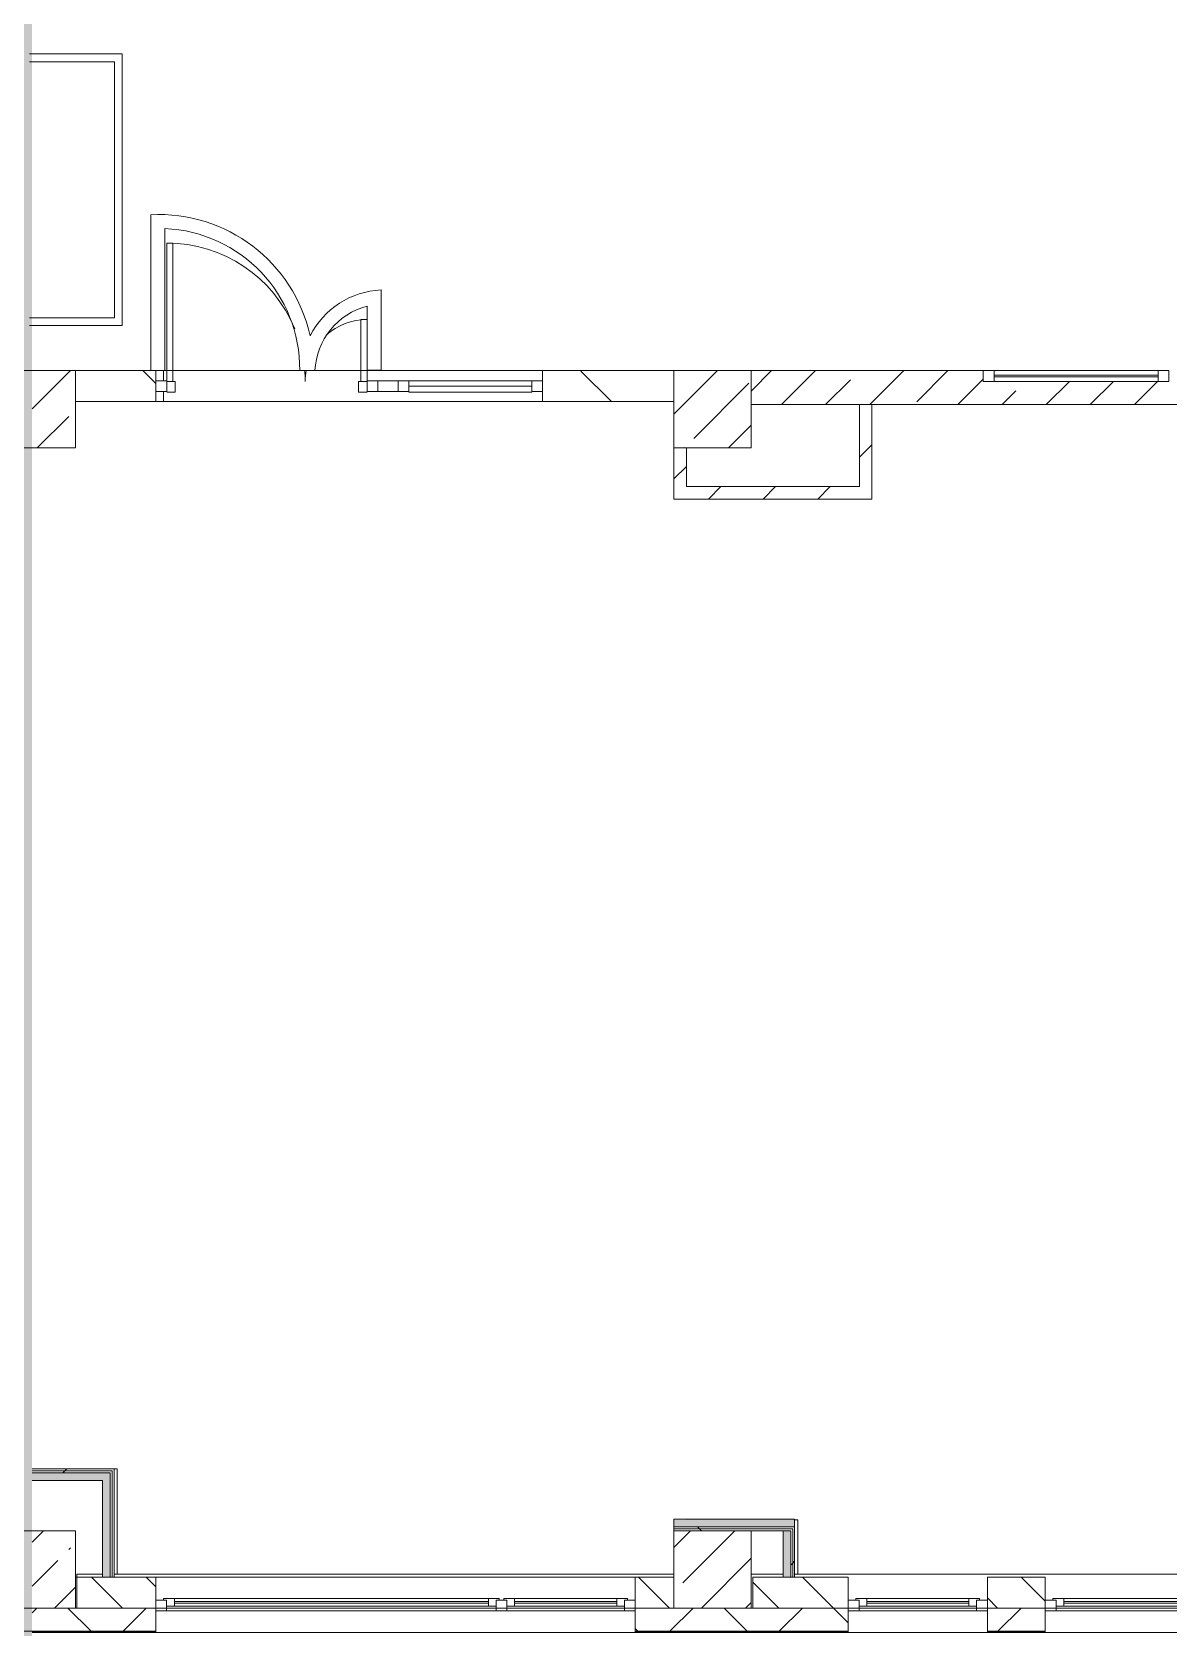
# Model space of a CAD drawing. Header units: millimetres. Extents: x -2766 to 205613, y -8553 to 29000.
# Drawn here: x 117363 to 124713, y -280 to 10089 of the extents above; entities that cross this region are included whole.
import ezdxf

# ---------------------------------------------------------------- set-up
doc = ezdxf.new("R2010")
doc.units = ezdxf.units.MM
doc.layers.add('A-DETL-GENF-3', color=7, linetype='Continuous', lineweight=9, true_color=0xc0c0c0, transparency=0.4)
for name, color, linetype, lineweight, true_color in [('A-DETL-GENF-4', 7, 'Continuous', 5, 0xaaaaaa), ('A-DOOR-2', 7, 'Continuous', 5, 0xaaaaaa), ('A-FLOR-2', 7, 'Continuous', 5, 0xaaaaaa), ('I-WALL-1', 7, 'Continuous', 9, 0xe7e7e7), ('I-WALL-2', 7, 'Continuous', 5, 0xe7e7e7), ('S-COLS-1', 7, 'Continuous', 5, 0x737373)]:
    doc.layers.add(name, color=color, linetype=linetype, lineweight=lineweight, true_color=true_color)
for name, color, linetype, lineweight in [('A-GLAZ-2', 7, 'Continuous', 5), ('A-GLAZ-CURT-3', 7, 'Continuous', 5), ('A-GLAZ-CWMG-3', 7, 'Continuous', 5), ('A-WALL', 7, 'Continuous', 9), ('A-WALL-3', 7, 'Continuous', 5), ('I-WALL-3', 7, 'Continuous', 5), ('S-COLS-2', 7, 'Continuous', 5)]:
    doc.layers.add(name, color=color, linetype=linetype, lineweight=lineweight)
pattern_1 = [(45, (78602.98, 0), (-176.7767, 176.7767), [])]
pattern_2 = [(135, (78602.98, 0), (-176.7767, -176.7767), [])]
pattern_3 = [(45, (78603, 0), (-530.33, 530.33), []), (135, (78603, 0), (-530.33, -530.33), [])]

# ---------------------------------------------------------------- blocks, each defined once
blk = doc.blocks.new('BSC_Колонна _Прямоугольная - 500х500-23286270-2_2_1_птичка')
at = {"layer": 'S-COLS-2'}
h = blk.add_hatch(dxfattribs=at)
h.set_pattern_fill('FP_106', color=256, style=0, pattern_type=2)
h.set_pattern_definition([(45, (-38790, -7650), (-285.123, 285.123), []), (45, (-38504.88, -7650), (-285.123, 285.123), [504.031, -100.806, 16.764, -84.042])])
h.paths.add_polyline_path([(-30, -250), (250, -250), (250, 250), (-30, 245), (-30, 50)])
at = {"layer": 'S-COLS-1'}
for p, q in [((-30, 250), (-250, 250)), ((-250, 250), (-250, -250)), ((-250, -250), (-30, -250))]:
    blk.add_line(p, q, dxfattribs=at)
at = {"layer": 'S-COLS-2'}
for p, q in [((250, 250), (-30, 250)), ((250, -250), (250, 250)), ((-30, -250), (250, -250))]:
    blk.add_line(p, q, dxfattribs=at)
blk = doc.blocks.new('BSC_Колонна _Прямоугольная - 500х500-V171-2_2_1_птичка')
at = {"layer": 'S-COLS-2'}
h = blk.add_hatch(dxfattribs=at)
h.set_pattern_fill('FP_107', color=256, style=0, pattern_type=2)
h.set_pattern_definition([(45, (-43160, -7650), (-285.123, 285.123), []), (45, (-42874.88, -7650), (-285.123, 285.123), [504.031, -100.806, 16.764, -84.042])])
h.paths.add_polyline_path([(250, -250), (250, 250), (-250, 250), (-250, -250)])
for p, q in [((250, 250), (-250, 250)), ((-250, 250), (-250, -250)), ((250, -250), (250, 250)), ((-250, -250), (250, -250))]:
    blk.add_line(p, q, dxfattribs=at)
blk = doc.blocks.new('BSC_Колонна _Прямоугольная - 500х500-V175-2_2_1_птичка')
at = {"layer": 'S-COLS-2'}
h = blk.add_hatch(dxfattribs=at)
h.set_pattern_fill('FP_111', color=256, style=0, pattern_type=2)
h.set_pattern_definition([(45, (-38790, -150), (-285.123, 285.123), []), (45, (-38504.88, -150), (-285.123, 285.123), [504.031, -100.806, 16.764, -84.042])])
h.paths.add_polyline_path([(250, -250), (250, 250), (-30, 250), (-30, -250)])
at = {"layer": 'S-COLS-1'}
for p, q in [((-30, 250), (-250, 250)), ((-250, 250), (-250, -250)), ((-250, -250), (-30, -250))]:
    blk.add_line(p, q, dxfattribs=at)
at = {"layer": 'S-COLS-2'}
for p, q in [((250, 250), (-30, 250)), ((250, -250), (250, 250)), ((-30, -250), (250, -250))]:
    blk.add_line(p, q, dxfattribs=at)
blk = doc.blocks.new('BSC_Колонна _Прямоугольная - 500х500-V176-2_2_1_птичка')
at = {"layer": 'S-COLS-2'}
h = blk.add_hatch(dxfattribs=at)
h.set_pattern_fill('FP_112', color=256, style=0, pattern_type=2)
h.set_pattern_definition([(45, (-43160, -150), (-285.123, 285.123), []), (45, (-42874.88, -150), (-285.123, 285.123), [504.031, -100.806, 16.764, -84.042])])
h.paths.add_polyline_path([(250, -250), (250, 250), (-250, 250), (-250, -250), (46, -250)])
for p, q in [((250, 250), (-250, 250)), ((-250, 250), (-250, -250)), ((250, -250), (250, 250)), ((-250, -250), (250, -250))]:
    blk.add_line(p, q, dxfattribs=at)
blk = doc.blocks.new('120_Окно_СКБ_2Ст - 120_Окно_СКБ_2Ст 3100х2500 _мал_ створка слева-2_-22446420-2_2_1_птичка')
at = {"layer": 'A-GLAZ-2'}
for p, q in [((-1550, -127), (-1550, -57)), ((-1550, -57), (-1480, -57)), ((1550, -57), (-1550, -57)), ((-1480, -57), (-1480, -127)), ((-720, -87), (-1480, -87)), ((-1480, -87), (-1480, -127)), ((-1430, -137), (-1430, -87)), ((-770, -137), (-770, -87)), ((-720, -127), (-720, -57)), ((-720, -57), (-650, -57)), ((-720, -127), (-720, -87)), ((-650, -57), (-650, -127)), ((1480, -87), (-650, -87)), ((-650, -87), (-650, -127)), ((-600, -137), (-600, -87)), ((1430, -137), (1430, -87)), ((1480, -127), (1480, -57)), ((1480, -57), (1550, -57)), ((1480, -127), (1480, -87)), ((1550, -57), (1550, -127)), ((-1480, -127), (-1550, -127)), ((-1550, -127), (-1500, -127)), ((-1480, -127), (-1500, -127)), ((-1500, -127), (-1500, -137)), ((-1500, -137), (-700, -137)), ((-700, -137), (-1500, -137)), ((-1430, -107), (-770, -107)), ((-770, -117), (-1430, -117)), ((-650, -127), (-720, -127)), ((-700, -127), (-720, -127)), ((-700, -127), (-670, -127)), ((-700, -137), (-700, -127)), ((-650, -127), (-670, -127)), ((-670, -127), (-670, -137)), ((-670, -137), (1500, -137)), ((1500, -137), (-670, -137)), ((-600, -107), (1430, -107)), ((1430, -117), (-600, -117)), ((1550, -127), (1480, -127)), ((1500, -127), (1480, -127)), ((1500, -127), (1550, -127)), ((1500, -137), (1500, -127))]:
    blk.add_line(p, q, dxfattribs=at)
blk = doc.blocks.new('120_Окно_СКБ_2Ст - 120_Окно_СКБ_2Ст 2100х2500 _мал створка СЛЕВА_-V197-2_2_1_птичка')
at = {"layer": 'A-GLAZ-2'}
for p, q in [((-1050, -127), (-1050, -57)), ((-1050, -57), (-980, -57)), ((1050, -57), (-1050, -57)), ((-980, -57), (-980, -127)), ((-220, -87), (-980, -87)), ((-980, -87), (-980, -127)), ((-930, -137), (-930, -87)), ((-270, -137), (-270, -87)), ((-220, -127), (-220, -57)), ((-220, -57), (-150, -57)), ((-220, -127), (-220, -87)), ((-150, -57), (-150, -127)), ((980, -87), (-150, -87)), ((-150, -87), (-150, -127)), ((-100, -137), (-100, -87)), ((930, -137), (930, -87)), ((980, -127), (980, -57)), ((980, -57), (1050, -57)), ((980, -127), (980, -87)), ((1050, -57), (1050, -127)), ((-980, -127), (-1050, -127)), ((-1050, -127), (-1000, -127)), ((-980, -127), (-1000, -127)), ((-1000, -127), (-1000, -137)), ((-1000, -137), (-200, -137)), ((-200, -137), (-1000, -137)), ((-930, -107), (-270, -107)), ((-270, -117), (-930, -117)), ((-150, -127), (-220, -127)), ((-200, -127), (-220, -127)), ((-200, -127), (-170, -127)), ((-200, -137), (-200, -127)), ((-150, -127), (-170, -127)), ((-170, -127), (-170, -137)), ((-170, -137), (1000, -137)), ((1000, -137), (-170, -137)), ((-100, -107), (930, -107)), ((930, -117), (-100, -117)), ((1050, -127), (980, -127)), ((1000, -127), (980, -127)), ((1000, -127), (1050, -127)), ((1000, -137), (1000, -127))]:
    blk.add_line(p, q, dxfattribs=at)
blk = doc.blocks.new('120_Окно_СКБ_1Ст - 120_Окно_СКБ_1Ст 900х2500_h_-20664874-2_2_1_птичка')
at = {"layer": 'A-GLAZ-2'}
for p, q in [((-450, -127), (-450, -57)), ((-450, -57), (-380, -57)), ((450, -57), (-450, -57)), ((-380, -57), (-380, -127)), ((380, -87), (-380, -87)), ((-380, -87), (-380, -127)), ((-330, -137), (-330, -87)), ((330, -137), (330, -87)), ((380, -127), (380, -57)), ((380, -57), (450, -57)), ((380, -127), (380, -87)), ((450, -57), (450, -127)), ((-380, -127), (-450, -127)), ((-450, -127), (-400, -127)), ((-380, -127), (-400, -127)), ((-400, -127), (-400, -137)), ((-400, -137), (400, -137)), ((400, -137), (-400, -137)), ((-330, -107), (330, -107)), ((330, -117), (-330, -117)), ((450, -127), (380, -127)), ((400, -127), (380, -127)), ((400, -127), (450, -127)), ((400, -137), (400, -127))]:
    blk.add_line(p, q, dxfattribs=at)
blk = doc.blocks.new('120_Окно_СКБ_1Ст - 120_Окно_СКБ_1Ст 400х1200 EI30-24228621-2_2_1_птичка')
at = {"layer": 'A-GLAZ-2'}
for p, q in [((-600, 40), (-600, 110)), ((-600, 110), (-530, 110)), ((600, 110), (-600, 110)), ((-530, 110), (-530, 40)), ((530, 40), (530, 110)), ((530, 110), (600, 110)), ((600, 110), (600, 40)), ((-530, 40), (-600, 40)), ((-600, 40), (600, 40)), ((530, 80), (-530, 80)), ((530, 70), (-530, 70)), ((600, 40), (530, 40))]:
    blk.add_line(p, q, dxfattribs=at)
blk = doc.blocks.new('Прямоугольный импост - 50 x 70 мм-V277-2_2_1_птичка')
at = {"layer": 'A-GLAZ-CWMG-3'}
for p, q in [((-70, 35), (0, 35)), ((-70, -35), (-70, 35)), ((0, 35), (0, -35)), ((0, -35), (-70, -35))]:
    blk.add_line(p, q, dxfattribs=at)
blk = doc.blocks.new('Дверь_Витражная_остекление_ - ДВН_ДАО_Главный вход_1200 в свету-V278-2_2_1_птичка')
at = {"layer": 'A-DETL-GENF-4'}
for p, q in [((-607.5, 925), (-647.5, 925)), ((-647.5, 925), (-647.5, 35)), ((-607.5, 30), (-607.5, 925)), ((647.5, 430), (607.5, 430)), ((607.5, 430), (607.5, 30)), ((647.5, 35), (647.5, 430)), ((-647.5, 30), (-607.5, 30)), ((-592.5, 30), (-647.5, 30)), ((-592.5, -40), (-592.5, 30)), ((592.5, -40), (592.5, 30)), ((592.5, 30), (647.5, 30)), ((607.5, 30), (647.5, 30)), ((-647.5, -40), (-592.5, -40)), ((647.5, -40), (592.5, -40))]:
    blk.add_line(p, q, dxfattribs=at)
at = {"layer": 'A-DOOR-2'}
for p, q in [((-647.5, 925), (-647.5, 35)), ((647.5, 430), (647.5, 35))]:
    blk.add_line(p, q, dxfattribs=at)
for centre, radius, start, end in [((-647.5, 30), 895, 22.29231, 90), ((647.5, 30), 400, 90, 131.44756), ((-647.5, 30), 895, 360, 4.55581), ((647.5, 30), 400, 169.71082, 180)]:
    blk.add_arc(centre, radius, start, end, dxfattribs=at)
blk = doc.blocks.new('Системная панель - Стемалит - 40мм-V279-2_2_1_птичка')
at = {"layer": 'A-GLAZ-CURT-3'}
for p, q in [((65, 35), (-65, 35)), ((-65, 35), (-65, -35)), ((65, -35), (65, 35)), ((-65, -35), (65, -35))]:
    blk.add_line(p, q, dxfattribs=at)
blk = doc.blocks.new('Прямоугольный импост - 50 x 70 мм-V280-2_2_1_птичка')
at = {"layer": 'A-GLAZ-CWMG-3'}
for p, q in [((-35, 35), (35, 35)), ((-35, -35), (-35, 35)), ((35, 35), (35, -35)), ((35, -35), (-35, -35))]:
    blk.add_line(p, q, dxfattribs=at)
blk = doc.blocks.new('Прямоугольный импост - 50 x 70 мм-V281-2_2_1_птичка')
at = {"layer": 'A-GLAZ-CWMG-3'}
for p, q in [((0, 35), (-70, 35)), ((-70, 35), (-70, -35)), ((0, -35), (0, 35)), ((-70, -35), (0, -35))]:
    blk.add_line(p, q, dxfattribs=at)
blk = doc.blocks.new('Системная панель - Стекло - 40мм-V282-2_2_1_птичка')
at = {"layer": 'A-GLAZ-CURT-3'}
for p, q in [((397.5, 0), (-397.5, 0)), ((-397.5, 0), (-397.5, -40)), ((397.5, -40), (397.5, 0)), ((-397.5, -40), (397.5, -40))]:
    blk.add_line(p, q, dxfattribs=at)
blk = doc.blocks.new('Прямоугольный импост - 50 x 70 мм-V283-2_2_1_птичка')
at = {"layer": 'A-GLAZ-CWMG-3'}
for p, q in [((-35, 35), (35, 35)), ((-35, -35), (-35, 35)), ((35, 35), (35, -35)), ((35, -35), (-35, -35))]:
    blk.add_line(p, q, dxfattribs=at)
blk = doc.blocks.new('Прямоугольный импост - 50 x 70 мм-V284-2_2_1_птичка')
at = {"layer": 'A-GLAZ-CWMG-3'}
blk.add_line((41991, 7835), (41196, 7835), dxfattribs=at)

msp = doc.modelspace()

# ---------------------------------------------------------------- hatches: boundary and pattern name
at = {"layer": 'A-DETL-GENF-3'}
h = msp.add_hatch(color=256, dxfattribs=at)
h.paths.add_polyline_path([(78335, -280), (117363, -280), (117363, 12125), (117143, 12125), (117143, 12070), (117135, 12070), (117135, 12140), (117283, 12140), (117283, 12185), (117313, 12185), (117313, 12175), (117363, 12175), (117358.4, 13475), (117313, 13475), (117313, 13465), (117283, 13465), (117283, 13510), (117135, 13510), (117135, 13580), (117143, 13580), (117143, 13525), (117363, 13525), (117363, 21575), (117143, 21570.3), (117143, 21520), (117135, 21520), (117136.3, 21590), (117283, 21590), (117283, 21635), (117313, 21635), (117313, 21625), (117363, 21625), (117363, 22925), (117313, 22925), (117313, 22915), (117283, 22915), (117283, 22960), (117135, 22965), (117135, 23030), (117143, 23030), (117143, 22975), (117363, 22975), (117363, 23777.7), (112463, 23778), (112463, 27350), (82455, 27350), (82460.8, 20725.1), (82474.1, 20725.1), (82474.1, 19965.1), (82464.1, 19971), (82464.1, 19925.1), (82457.1, 19925.1), (82460.8, 19125.1), (82474.1, 19125.1), (82474.1, 18375.1), (82457.1, 18375.1), (82460.8, 18325.1), (82474.1, 18325.1), (82474.1, 17575.1), (82457.1, 17575.1), (82460.8, 16725.1), (82474.1, 16725.1), (82474.1, 15965.1), (82464.1, 15971), (82464.1, 15925.1), (82457.1, 15925.1), (82455, 15358), (78335, 15358), (78335, -258)])
h.paths.add_polyline_path([(104988, 100), (104938, 100), (104938, 425), (104763, 425), (104763, 475), (104988, 475), (104988, 120)])
h.paths.add_polyline_path([(114152.5, 100), (114118, 100), (114118, 475), (114468, 475), (114468, 100), (114418, 100), (114418, 425), (114168, 425), (114168, 100)])
h.paths.add_polyline_path([(94788, 100), (94738, 101.5), (94738, 475), (95263, 475), (95263, 425), (94788, 425), (94788, 104.5)])
h.paths.add_polyline_path([(101288, 100), (101238, 100), (101238, 425), (101113, 425), (101113, 475), (101288, 475), (101288, 120)])
h.paths.add_polyline_path([(90338, 100), (90288, 100), (90288, 475), (90763, 475), (90763, 425), (90338, 425), (90338, 120)])
h.paths.add_polyline_path([(85488, 100), (85438, 100), (85438, 475), (86263, 475), (86263, 425), (85488, 425), (85488, 120)])
h.paths.add_polyline_path([(81813, 120), (81763, 121.8), (81763, 510), (82113, 510), (82110.7, 460), (81813, 460), (81813, 125.5)])
h.paths.add_polyline_path([(115893, 5434), (115813, 5434), (115813, 5459), (115853, 5459), (115853, 5469), (115893, 5469), (115893, 5449)])
h.paths.add_polyline_path([(115813, 6059), (115813, 6084), (115893, 6084), (115893, 6049), (115853, 6049), (115853, 6059)])
h.paths.add_polyline_path([(115813, 6019), (115213, 6019), (115213, 6059), (115813, 6059), (115813, 6049)])
h.paths.add_polyline_path([(115893, 6314), (115813, 6314), (115813, 6339), (115853, 6339), (115853, 6349), (115893, 6349), (115893, 6329)])
h.paths.add_polyline_path([(81838, 7680), (81838, 7730), (81828, 7730), (81828, 7760), (81873, 7760), (81873, 7908), (81943, 7905.3), (81943, 7900), (81888, 7895.8), (81888, 7680), (81943, 7680), (81943, 7672), (81873, 7672), (81873, 7680), (81860.9, 7680)])
h.paths.add_polyline_path([(81788, 6780), (81788, 7680), (81838, 7680), (81838, 6780)])
h.paths.add_polyline_path([(115813, 6939), (115813, 6964), (115893, 6964), (115893, 6929), (115853, 6929), (115853, 6939)])
h.paths.add_polyline_path([(115503.7, 6899), (115213, 6899), (115213, 6939), (115813, 6939), (115813, 6899), (115783, 6899)])
h.paths.add_polyline_path([(111935.1, 7125.5), (111826.2, 7134.5), (111757.3, 7152.8), (111689.1, 7182.6), (111634.6, 7216.3), (111564, 7280), (111523.4, 7330.5), (111483.1, 7401.2), (111462.4, 7451), (111444.1, 7527.4), (111438, 7595.9), (111488, 7596.4), (111496, 7519.9), (111517.7, 7445.9), (111543.6, 7389.8), (111602.6, 7311.7), (111646, 7270.6), (111712.4, 7226.8), (111783.9, 7196.6), (111858.8, 7180), (111900.5, 7175.4), (111969.6, 7178.8), (112039.9, 7194.4), (112125.9, 7233.7), (112190.4, 7280), (112221.4, 7307.6), (112270.2, 7370.8), (112301.1, 7426.8), (112324.8, 7494.8), (112336.6, 7565.8), (112335.9, 7640.2), (112313.6, 7737.5), (112299.6, 7776.5), (112264.3, 7839.2), (112194.7, 7916.2), (112149.3, 7951.9), (112080.2, 7989.2), (112006.9, 8013), (111966, 8021.7), (111871.8, 8021.7), (111810.1, 8011.4), (111746.9, 7990.6), (111663.5, 7942.2), (111613, 7899), (111582.1, 7866.7), (111533, 7787.5), (111512.2, 7741.4), (111494.1, 7671.7), (111487.7, 7600), (111438, 7600.2), (111450.5, 7702), (111464, 7754.2), (111495.9, 7826.3), (111546.2, 7900), (111594.6, 7951.2), (111660.4, 8000.8), (111738.3, 8040.1), (111793.6, 8058.8), (111887.7, 8072.8), (111966, 8070.5), (112039.5, 8056.3), (112103.3, 8033.7), (112164.7, 8001.5), (112218.9, 7962.6), (112279.7, 7900), (112324.1, 7835.4), (112360.8, 7753.9), (112374.7, 7709.7), (112386.3, 7637.8), (112386.3, 7561.8), (112373.7, 7485.5), (112350.9, 7415.9), (112301.1, 7328.5), (112263.1, 7280), (112201.6, 7224.1), (112130.4, 7179.2), (112084.1, 7156.9), (112010.9, 7135.2), (111935.7, 7125.6)])
h.paths.add_polyline_path([(80538, 7280), (80538, 7680), (80588, 7679.8), (80588, 7280)])
h.paths.add_polyline_path([(106066, 7672), (106023, 7672), (106020.5, 7820), (106003, 7820), (106003, 7860), (106013, 7860), (106013, 7900), (106023, 7900), (106023, 7908), (106093, 7908), (106093, 7900), (106038, 7900), (106038, 7680), (106093, 7680), (106093, 7672)])
h.paths.add_polyline_path([(105013, 7900), (105013, 8900), (105053, 8900), (105053, 7900), (105023, 7900)])
h.paths.add_polyline_path([(104960.2, 7672), (104933, 7674), (104933, 7680), (104988, 7680), (104988, 7900), (104933, 7900), (104933, 7908), (105003, 7908), (105003, 7900), (105013, 7900), (105013, 7860), (105023, 7860), (105023, 7820), (105003, 7820), (105003, 7672), (104963, 7672)])
h.paths.add_polyline_path([(80503, 7672), (80433, 7672), (80433, 7680), (80488, 7680), (80488, 7900), (80433, 7900), (80433, 7908), (80503, 7903.9), (80503, 7760), (80548, 7760), (80548, 7730), (80538, 7730), (80538, 7680), (80503, 7674.8)])
h.paths.add_polyline_path([(95538, 9900), (95498, 9901), (95498, 10900), (95538, 10894.6), (95538, 9900.1)])
h.paths.add_polyline_path([(94058, 9900), (94018, 9905), (94018, 10900), (94058, 10900), (94058, 9900.1)])
h.paths.add_polyline_path([(82013, 9900), (81973, 9901), (81973, 10900), (82013, 10900), (82013, 9900.1)])
h.paths.add_polyline_path([(79054, 10645), (78693, 10645), (78697.9, 10695), (79054, 10695), (79054, 10900), (79104, 10900), (79104, 10645), (79073, 10645)])
h.paths.add_polyline_path([(93044, 10892), (92978, 10892), (92978, 10900), (93033, 10900), (93033, 11100), (92978, 11100), (92978, 11108), (93048, 11108), (93048, 10980), (93068, 10980), (93068, 10940), (93058, 10940), (93058, 10900), (93048, 10899), (93048, 10892)])
h.paths.add_polyline_path([(95588, 10892), (95548, 10895.6), (95548, 10900), (95538, 10900), (95538, 10940), (95528, 10940), (95528, 10980), (95548, 10980), (95548, 11108), (95618, 11108), (95613, 11100), (95563, 11100), (95563, 10900), (95618, 10900), (95613, 10892)])
h.paths.add_polyline_path([(94068, 10892), (94068, 10900), (94058, 10900), (94058, 10940), (94048, 10940), (94048, 10980), (94068, 10980), (94068, 11108), (94138, 11108), (94138, 11100), (94083, 11100), (94088, 10900), (94138, 10900), (94138, 10892), (94083, 10892)])
h.paths.add_polyline_path([(94494.3, 10892), (94458, 10892), (94458, 10900), (94513, 10900), (94513, 11100), (94458, 11100), (94458, 11108), (94528, 11108), (94528, 10980), (94548, 10980), (94548, 10940), (94538, 10940), (94538, 10900), (94528, 10899), (94528, 10892), (94512.9, 10892)])
h.paths.add_polyline_path([(82043, 10892), (82023, 10892), (82023, 10900), (82013, 10900), (82013, 10940), (82003, 10940), (82003, 10980), (82023, 10980), (82023, 11108), (82093, 11108), (82093, 11100), (82038, 11100), (82038, 10900), (82093, 10900), (82093, 10892), (82062.2, 10892)])
h.paths.add_polyline_path([(80987.9, 10892), (80933, 10892), (80933, 10900), (80988, 10900), (80988, 11100), (80933, 11100), (80933, 11108), (81003, 11108), (81003, 10980), (81023, 10980), (81023, 10940), (81013, 10940), (81013, 10900), (81003, 10899), (81003, 10892), (80989.8, 10892)])
h.paths.add_polyline_path([(98813, 12055), (98733, 12055), (98733, 12090), (98773, 12090), (98773, 12080), (98813, 12080), (98813, 12070)])
h.paths.add_polyline_path([(98813, 12640), (98813, 12680), (99413, 12680), (99413, 12640), (99060.5, 12640)])
h.paths.add_polyline_path([(98733, 12670), (98733, 12705), (98813, 12705), (98813, 12680), (98773, 12680), (98773, 12670), (98757, 12670)])
h.paths.add_polyline_path([(98813, 12985), (98733, 12985), (98733, 13020), (98773, 13020), (98773, 13010), (98813, 13010), (98813, 13000)])
h.paths.add_polyline_path([(99143, 13570), (98813, 13570), (98813, 13610), (99413, 13610), (99413, 13570), (99195.1, 13570)])
h.paths.add_polyline_path([(98757, 13600), (98733, 13600), (98733, 13635), (98813, 13635), (98813, 13610), (98773, 13610), (98773, 13600)])
h.paths.add_polyline_path([(78907.8, 14405), (78713, 14410), (78713, 14455), (79018, 14455), (79018, 14960), (79068, 14960), (79068, 14405), (78964.4, 14405)])
h.paths.add_polyline_path([(94693, 15203.4), (94693, 16200), (94733, 16200), (94733, 15203.4)])
h.paths.add_polyline_path([(109613, 15350), (100482, 15353.9), (100482, 15380.7), (109613, 15380.7), (109613, 15353.9)])
h.paths.add_polyline_path([(82658, 15408.1), (82614.1, 15408.1), (82614.1, 15925.1), (82634.1, 15925.1), (82634.1, 15975.1), (82514.1, 15975.1), (82514.1, 16725.1), (82664.1, 16725.1), (82663, 15408.1)])
h.paths.add_polyline_path([(82474.1, 15925.1), (82464.1, 15925.1), (82474.1, 15935.1)])
h.paths.add_polyline_path([(88063, 16006.2), (88063, 16233.9), (87908, 16266.9), (87908.6, 16281.7), (87918.6, 16289.9), (88063, 16266.9), (88063, 16286.2), (88298, 16289.9), (88300, 16799.9), (88328, 16799.9), (88328, 16286.2), (88563, 16286.2), (88563, 16006.2), (88223, 16006.2)])
h.paths.add_polyline_path([(82634.1, 16775.1), (82514.1, 16775.1), (82514.1, 17525.1), (82664.1, 17525.1), (82663, 16775.1)])
h.paths.add_polyline_path([(82457.1, 16775.1), (82460.8, 17525.1), (82474.1, 17525.1), (82474.1, 16775.1), (82464.1, 16775.1)])
h.paths.add_polyline_path([(88313, 16871.5), (88298, 16871.5), (88293.4, 17385.2), (88063, 17389.6), (88063, 17407.3), (87912.9, 17383.9), (87906.8, 17397.2), (87912.9, 17410.2), (87915.7, 17411.2), (88063, 17437.5), (88063, 17665.2), (88563, 17665.2), (88563, 17385.2), (88328, 17381.5), (88327.5, 16871.5), (88316.9, 16871.5)])
h.paths.add_polyline_path([(82664.1, 17575.1), (82514.1, 17575.1), (82514.1, 18325.1), (82663, 18325.1), (82664.1, 17750.1)])
h.paths.add_polyline_path([(82663, 18375.1), (82514.1, 18375.1), (82514.1, 19125.1), (82664.1, 19125.1), (82663, 18450)])
h.paths.add_polyline_path([(82614.1, 19175.1), (82614.1, 19925.1), (82634.1, 19925.1), (82634.1, 19975.1), (82514.1, 19975.1), (82514.1, 20725.1), (82664.1, 20725.1), (82663, 19175.1), (82625.2, 19175.1)])
h.paths.add_polyline_path([(82464.1, 19925.1), (82474.1, 19935.1), (82474.1, 19925.1)])
h.paths.add_polyline_path([(82625.2, 20775.1), (82614.1, 20775.1), (82614.1, 21150.1), (82514.1, 21150.1), (82514.1, 21525.1), (82664.1, 21525.1), (82663, 20775.1)])
h.paths.add_polyline_path([(112221, 20825), (112213, 20825), (112213, 20880), (112013, 20880), (112013, 20825), (112005, 20825), (112005, 20895), (112133, 20895), (112133, 20915), (112173, 20915), (112173, 20905), (112213, 20901), (112213, 20895), (112221, 20895), (112221, 20855)])
h.paths.add_polyline_path([(82457.1, 21150.1), (82460.8, 21525.1), (82474.1, 21525.1), (82474.1, 21150.1)])
h.paths.add_polyline_path([(82514.1, 21575.1), (82514.1, 22325.1), (82664.1, 22325.1), (82663, 21575.1)])
h.paths.add_polyline_path([(82457.1, 21575.1), (82460.8, 22325.1), (82474.1, 22325.1), (82474.1, 21575.1)])
h.paths.add_polyline_path([(113017, 21865), (112213, 21865), (112213, 21905), (113213, 21905), (113213, 21865), (113106.6, 21865)])
h.paths.add_polyline_path([(112133, 21895), (112133, 21915), (112005, 21915), (112005, 21985), (112013, 21985), (112013, 21930), (112213, 21930), (112213, 21985), (112221, 21985), (112221, 21915), (112213, 21915), (112213, 21905), (112173, 21905), (112173, 21895), (112157, 21895)])
h.paths.add_polyline_path([(82663, 22375.1), (82614.1, 22375.1), (82614.1, 23125.1), (82664.1, 23125.1), (82664.1, 22375.1)])
h.paths.add_polyline_path([(116280.5, 23029), (116268, 23029), (116268, 23399), (116318, 23394), (116318, 23079), (116873, 23079), (116873, 23029), (116318, 23029)])
h.paths.add_polyline_path([(113138, 23029), (112213, 23029), (112213, 23079), (113088, 23079), (113088, 23400), (113138, 23400), (113138, 23077.6)])
h.paths.add_polyline_path([(82664.1, 23175.1), (82614.1, 23175.1), (82614.1, 23925.1), (82664.1, 23925.1), (82664.1, 23394)])
h.paths.add_polyline_path([(82664.1, 23975.1), (82614.1, 23975.1), (82614.1, 24725.1), (82664.1, 24725.1), (82664.1, 24577.3)])
h.paths.add_polyline_path([(82663, 24775.1), (82514.1, 24775.1), (82514.1, 25525.1), (82664.1, 25525.1), (82664.1, 24775.1)])
h.paths.add_polyline_path([(82474.1, 24775.1), (82457.1, 24775.1), (82457.1, 25525.1), (82474.1, 25525.1), (82474.1, 25168.9)])
h.paths.add_polyline_path([(82663, 25575.1), (82514.1, 25575.1), (82514.1, 26325.1), (82664.1, 26325.1), (82664.1, 25575.1)])
h.paths.add_polyline_path([(82474.1, 25575.1), (82457.1, 25575.1), (82460.8, 26325.1), (82474.1, 26325.1), (82474.1, 25750)])
h.paths.add_polyline_path([(82457.1, 26375.1), (82457.1, 27100.1), (82474.1, 27100.1), (82474.1, 26375.1)])
h.paths.add_polyline_path([(82514.1, 26375.1), (82514.1, 27100.1), (82663, 27100), (82663, 26375.1)])
h.paths.add_polyline_path([(88480.2, 27100), (87838, 27100), (87838, 27250), (88638, 27250), (88638, 27100)])
h.paths.add_polyline_path([(84438, 27100), (84438, 27250), (85238, 27250), (85238, 27100), (84555, 27100)])
h.paths.add_polyline_path([(86138, 27100), (86138, 27250), (86938, 27250), (86938, 27100), (86678.7, 27100)])
h.paths.add_polyline_path([(85288, 27100), (85288, 27250), (86088, 27250), (86088, 27100)])
h.paths.add_polyline_path([(83588, 27100), (83588, 27250), (84388, 27250), (84388, 27100)])
h.paths.add_polyline_path([(88638, 27290), (87838, 27290), (87838, 27307), (88638, 27303.3)])
h.paths.add_polyline_path([(84438, 27290), (84438, 27307), (85238, 27303.3), (85238, 27290), (84877.1, 27290)])
h.paths.add_polyline_path([(86138, 27290), (86138, 27307), (86938, 27303.3), (86938, 27290), (86678.7, 27290)])
h.paths.add_polyline_path([(86088, 27290), (85288, 27290), (85288, 27307), (86088, 27303.3)])
h.paths.add_polyline_path([(84388, 27290), (83588, 27290), (83588, 27307), (84388, 27303.3)])
at = {"layer": 'A-WALL-3'}
h = msp.add_hatch(dxfattribs=at)
h.set_pattern_fill('FP_125', color=256, style=0, pattern_type=2)
h.set_pattern_definition(pattern_2)
h.paths.add_polyline_path([(121263, -100), (121513, -100), (121513, 100), (121263, 100)])
h.paths.add_polyline_path([(117656.8, -100), (118163, -100), (118163, 100), (117653, 100), (117653, -100)])
h = msp.add_hatch(dxfattribs=at)
h.set_pattern_fill('FP_125', color=256, style=0, pattern_type=2)
h.set_pattern_definition(pattern_2)
h.paths.add_polyline_path([(122639.3, -100), (122639.3, 100), (122023, 100), (122023, -100)])
h.paths.add_polyline_path([(123913, -100), (123913, 100), (123539.3, 100), (123539.3, -100)])
h = msp.add_hatch(dxfattribs=at)
h.set_pattern_fill('FP_121', color=256, style=0, pattern_type=2)
h.set_pattern_definition([(45, (78603, 0), (-353.5534, 353.5534), []), (135, (78603, 0), (-353.5534, -353.5534), [])])
h.paths.add_polyline_path([(154237.2, -250), (154303, -250), (154303, -100), (150163, -100), (150163, -250), (154083, -250)])
h.paths.add_polyline_path([(145663, -250), (149263, -247.5), (149263, -100), (145663, -100), (145663, -240)])
h.paths.add_polyline_path([(135013, -250), (135763, -250), (135763, -100), (135013, -100), (135013, -217.8)])
h.paths.add_polyline_path([(144328.6, -250), (144763, -250), (144763, -100), (143763, -100), (143763, -250)])
h.paths.add_polyline_path([(136663, -250), (137413, -250), (137413, -100), (136663, -100), (136663, -221.2)])
h.paths.add_polyline_path([(140663, -250), (140663, -100), (139513, -100), (139513, -250), (139824.7, -250)])
h.paths.add_polyline_path([(131913, -250), (131913, -100), (130513, -100), (130513, -250), (131717.7, -250)])
h.paths.add_polyline_path([(123913, -250), (123913, -100), (123539.3, -100), (123539.3, -250)])
h.paths.add_polyline_path([(126013, -250), (127413, -250), (127413, -100), (126013, -100), (126013, -199)])
h.paths.add_polyline_path([(121263, -250), (122639.3, -250), (122639.3, -100), (121263, -100), (121263, -189.1)])
h.paths.add_polyline_path([(117363, -250), (118163, -250), (118163, -100), (117363, -100), (117363, -181)])
at = {"layer": 'I-WALL-1'}
for points in [[(117363, 725), (117868, 725), (117868, 775), (117363, 775)], [(117868, 100), (117868, 725), (117818, 725), (117818, 100)], [(122013, 425), (122293, 425), (122293, 475), (121513, 470), (121513, 425), (121809.1, 425)]]:
    msp.add_hatch(color=256, dxfattribs=at).paths.add_polyline_path(points)
at = {"layer": 'I-WALL-2'}
msp.add_hatch(color=256, dxfattribs=at).paths.add_polyline_path([(122218, 100), (122268, 100), (122268, 400), (122218, 400), (122218, 120)])
at = {"layer": 'I-WALL-3'}
h = msp.add_hatch(dxfattribs=at)
h.set_pattern_fill('FP_126', color=256, style=0, pattern_type=2)
h.set_pattern_definition([(135, (78603, 0), (-353.5534, -353.5534), [])])
h.paths.add_polyline_path([(117643, 7700), (118164, 7700), (118164, 7900), (117643, 7900), (117643, 7826.9)])
h.paths.add_polyline_path([(120908.3, 7700), (121513, 7700), (121513, 7900), (120664, 7896.1), (120664, 7700), (120713, 7700)])
h = msp.add_hatch(dxfattribs=at)
h.set_pattern_fill('FP_123', color=256, style=0, pattern_type=2)
h.set_pattern_definition([(45, (78603, 0), (-285.123, 285.123), []), (45, (78888.1, 0), (-285.123, 285.123), [504.031, -100.806, 16.764, -84.042])])
h.paths.add_polyline_path([(125463, 7680), (126013, 7680), (126013, 7900), (124713, 7900), (124713, 7830), (123513, 7830), (123513, 7900), (122013, 7900), (122013, 7680), (125383, 7680)])
h = msp.add_hatch(dxfattribs=at)
h.set_pattern_fill('FP_127', color=256, style=0, pattern_type=2)
h.set_pattern_definition(pattern_1)
h.paths.add_polyline_path([(122793, 7070), (122793, 7680), (122713, 7674.5), (122713, 7070)])
h = msp.add_hatch(dxfattribs=at)
h.set_pattern_fill('FP_127', color=256, style=0, pattern_type=2)
h.set_pattern_definition(pattern_1)
h.paths.add_polyline_path([(121513, 7150), (121593, 7150), (121593, 7400), (121513, 7400), (121513, 7280)])
h = msp.add_hatch(dxfattribs=at)
h.set_pattern_fill('FP_127', color=256, style=0, pattern_type=2)
h.set_pattern_definition(pattern_1)
h.paths.add_polyline_path([(122313, 7070), (122713, 7070), (122713, 7150), (121513, 7150), (121513, 7070)])
h = msp.add_hatch(dxfattribs=at)
h.set_pattern_fill('FP_180', color=256, style=0, pattern_type=2)
h.set_pattern_definition(pattern_3)
h.paths.add_polyline_path([(117363.4, 787.5), (117893, 787.5), (117893, 800), (117363, 800), (117363, 787.5)])
h = msp.add_hatch(dxfattribs=at)
h.set_pattern_fill('FP_180', color=256, style=0, pattern_type=2)
h.set_pattern_definition(pattern_3)
h.paths.add_polyline_path([(117653, 775), (117880.5, 775), (117880.5, 787.5), (117363, 787.5), (117363.8, 775), (117643, 775)])
h = msp.add_hatch(dxfattribs=at)
h.set_pattern_fill('FP_180', color=256, style=0, pattern_type=2)
h.set_pattern_definition(pattern_3)
h.paths.add_polyline_path([(122268, 412.5), (122293, 415), (122293, 425), (121513, 425), (121513, 412.5), (122218, 412.5)])
h = msp.add_hatch(dxfattribs=at)
h.set_pattern_fill('FP_180', color=256, style=0, pattern_type=2)
h.set_pattern_definition(pattern_3)
h.paths.add_polyline_path([(122268, 400), (122280.5, 400), (122280.5, 412.5), (121513, 412.5), (121513, 400), (122218, 400)])
h = msp.add_hatch(dxfattribs=at)
h.set_pattern_fill('FP_180', color=256, style=0, pattern_type=2)
h.set_pattern_definition(pattern_3)
h.paths.add_polyline_path([(122268, 100), (122280.5, 100), (122280.5, 400), (122268, 400), (122268, 120)])
h = msp.add_hatch(dxfattribs=at)
h.set_pattern_fill('FP_180', color=256, style=0, pattern_type=2)
h.set_pattern_definition(pattern_3)
h.paths.add_polyline_path([(122280.5, 100), (122293, 100), (122293, 412.5), (122280.5, 412.5), (122280.5, 120)])

# ---------------------------------------------------------------- linework, layer by layer
at = {"layer": 'A-FLOR-2'}
for p, q in [((117945.8, 9947.2), (117345.8, 9947.2)), ((117345.8, 9897.2), (117895.8, 9897.2)), ((117895.8, 9897.2), (117895.8, 8241.3)), ((117945.8, 8191.3), (117945.8, 9947.2)), ((118131.1, 8907.6), (118131.1, 7900)), ((118221.1, 7900), (118221.1, 8818.2)), ((119620, 7903), (119620, 8421.4)), ((119530, 8317.2), (119530, 7903)), ((117895.8, 8241.3), (117345.8, 8241.3)), ((117345.8, 8191.3), (117945.8, 8191.3)), ((120664, 7900), (118164, 7900)), ((118213, 7900), (118213, 7835)), ((118221.1, 7900), (119093.5, 7900)), ((119191.5, 7900), (120664, 7900)), ((119530, 7903), (119620, 7903)), ((118213, 7765), (118213, 7700)), ((117893, 800), (117913, 800)), ((117913, 800), (117913, 120)), ((122293, 470), (122313, 470)), ((122313, 470), (122313, 120)), ((117643, 100), (117653, 100))]:
    msp.add_line(p, q, dxfattribs=at)
for centre, radius, start, end in [((118183.6, 7909), 1000, 12.44956, 93.01125), ((118183.6, 7909), 910, 359.43333, 87.64026), ((119645, 7878), 544, 92.63401, 153.04618), ((119645, 7878), 454, 104.67311, 177.22246)]:
    msp.add_arc(centre, radius, start, end, dxfattribs=at)
at = {"layer": 'A-WALL'}
for p, q in [((122793, 7680), (122713, 7680)), ((117363, 787.5), (117880.5, 787.5)), ((117363, 775), (117868, 775)), ((117868, 775), (117868, 100)), ((117880.5, 787.5), (117880.5, 100)), ((122293, 425), (121513, 425)), ((122280.5, 412.5), (121513, 412.5)), ((122268, 400), (122218, 400)), ((122268, 100), (122268, 400)), ((122280.5, 100), (122280.5, 412.5)), ((117653, -100), (118163, -100)), ((121263, -100), (121513, -100)), ((122023, -100), (122639.3, -100)), ((123539.3, -100), (123913, -100)), ((116593, -250), (118163, -250)), ((117363, -253), (118163, -253)), ((121263, -250), (122639.3, -250)), ((121263, -253), (122639.3, -253)), ((123539.3, -250), (123913, -250)), ((123539.3, -253), (123913, -253))]:
    msp.add_line(p, q, dxfattribs=at)
at = {"layer": 'A-WALL-3'}
for p, q in [((117653, 100), (117653, -100)), ((117653, 100), (121513, 100)), ((118163, -258), (118163, 100)), ((121263, 100), (121263, -258)), ((122639.3, 100), (122023, 100)), ((122023, 100), (122023, -100)), ((122639.3, -258), (122639.3, 100)), ((123913, 100), (123539.3, 100)), ((123539.3, 100), (123539.3, -258)), ((123913, -258), (123913, 100)), ((117643, -100), (117653, -100)), ((122013, -100), (122023, -100)), ((136663, -258), (117363, -258))]:
    msp.add_line(p, q, dxfattribs=at)
at = {"layer": 'I-WALL-3'}
for p, q in [((118164, 7900), (117643, 7900)), ((118164, 7700), (118164, 7900)), ((120664, 7900), (120664, 7700)), ((120664, 7900), (121513, 7900)), ((123513, 7900), (122013, 7900)), ((121513, 7700), (117643, 7700)), ((122013, 7680), (122713, 7680)), ((122713, 7680), (122713, 7150)), ((122793, 7070), (122793, 7680)), ((122793, 7680), (125383, 7680)), ((121513, 7400), (121513, 7070)), ((121593, 7150), (121593, 7400)), ((121513, 7070), (122793, 7070)), ((122713, 7150), (121593, 7150)), ((117893, 800), (117363, 800)), ((117893, 100), (117893, 800)), ((117363, 725), (117818, 725)), ((117818, 725), (117818, 100)), ((122293, 475), (121513, 475)), ((121513, 475), (121513, 400)), ((122293, 100), (122293, 475)), ((122013, 400), (122218, 400)), ((122218, 400), (122218, 100)), ((117653, 120), (117818, 120)), ((117653, 120), (117653, 100)), ((117892.6, 120), (121513, 120)), ((122013, 120), (122218, 120)), ((122292.1, 120), (126013, 120)), ((121263, -100), (118163, -100)), ((123539.3, -100), (122639.3, -100)), ((126013, -100), (123913, -100))]:
    msp.add_line(p, q, dxfattribs=at)

# ---------------------------------------------------------------- block references
at = {"layer": 'A-DOOR-2'}
msp.add_blockref('Дверь_Витражная_остекление_ - ДВН_ДАО_Главный вход_1200 в свету-V278-2_2_1_птичка', (118881.5, 7800), dxfattribs=at)
at = {"layer": 'A-GLAZ-2'}
msp.add_blockref('120_Окно_СКБ_1Ст - 120_Окно_СКБ_1Ст 400х1200 EI30-24228621-2_2_1_птичка', (124113, 7790), dxfattribs=at)
at = {"layer": 'A-GLAZ-2', "rotation": 180}
for name, p in [('120_Окно_СКБ_2Ст - 120_Окно_СКБ_2Ст 3100х2500 _мал_ створка слева-2_-22446420-2_2_1_птичка', (119713, -175)), ('120_Окно_СКБ_1Ст - 120_Окно_СКБ_1Ст 900х2500_h_-20664874-2_2_1_птичка', (123089.3, -175)), ('120_Окно_СКБ_2Ст - 120_Окно_СКБ_2Ст 2100х2500 _мал створка СЛЕВА_-V197-2_2_1_птичка', (124963, -175))]:
    msp.add_blockref(name, p, dxfattribs=at)
at = {"layer": 'A-GLAZ-CURT-3'}
for name, p in [('Системная панель - Стемалит - 40мм-V279-2_2_1_птичка', (119664, 7800)), ('Системная панель - Стекло - 40мм-V282-2_2_1_птичка', (120196.5, 7800))]:
    msp.add_blockref(name, p, dxfattribs=at)
at = {"layer": 'A-GLAZ-CWMG-3', "rotation": 180}
msp.add_blockref('Прямоугольный импост - 50 x 70 мм-V281-2_2_1_птичка', (118164, 7800), dxfattribs=at)
at = {"layer": 'A-GLAZ-CWMG-3', "extrusion": (0, 0, -1), "rotation": 180}
for name, p in [('Прямоугольный импост - 50 x 70 мм-V280-2_2_1_птичка', (-119564, 7800)), ('Прямоугольный импост - 50 x 70 мм-V283-2_2_1_птичка', (-119764, 7800)), ('Прямоугольный импост - 50 x 70 мм-V277-2_2_1_птичка', (-120664, 7800))]:
    msp.add_blockref(name, p, dxfattribs=at)
at = {"layer": 'A-GLAZ-CWMG-3'}
msp.add_blockref('Прямоугольный импост - 50 x 70 мм-V284-2_2_1_птичка', (78603, 0), dxfattribs=at)
at = {"layer": 'S-COLS-2'}
for name, p in [('BSC_Колонна _Прямоугольная - 500х500-23286270-2_2_1_птичка', (117393, 7650)), ('BSC_Колонна _Прямоугольная - 500х500-V171-2_2_1_птичка', (121763, 7650)), ('BSC_Колонна _Прямоугольная - 500х500-V175-2_2_1_птичка', (117393, 150)), ('BSC_Колонна _Прямоугольная - 500х500-V176-2_2_1_птичка', (121763, 150))]:
    msp.add_blockref(name, p, dxfattribs=at)

doc.saveas('drawing.dxf')
